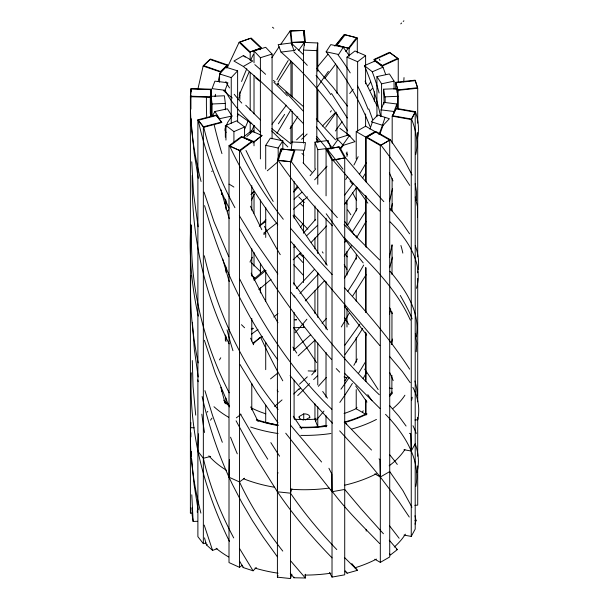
<?xml version="1.0" encoding="UTF-8"?>
<svg xmlns="http://www.w3.org/2000/svg" width="609" height="609" viewBox="0 0 609 609"><rect width="100%" height="100%" fill="white"/><g stroke="black" fill="none" stroke-linecap="round" stroke-linejoin="round"><path stroke-width="0.91" d="M190.914 436.919L190.914 432.672M206.078 542.954L203.345 543.662L203.345 126.809L197.887 119.806L216.081 115.078L221.547 122.082L203.345 126.809M244.544 478.202L239.474 481.94L239.474 567.306L229.007 562.571L229.007 145.718L241.309 136.652L251.783 141.387L239.474 150.453L239.474 481.94C251.098 506.604 265.935 529.663 282.766 551.084M326.005 426.947L326.005 415.764M326.013 397.121L326.028 352.398M326.028 329.096L326.043 281.571M326.051 264.801L326.066 218.205M326.066 195.839L326.081 149.251L338.779 146.959L344.717 157.959L344.717 574.812L332.019 577.104L329.477 572.384M349.102 55.899L349.102 48.438L357.293 37.933L345.166 34.782L336.975 45.287L349.102 48.438M365.979 415.132L365.994 400.22M366.009 381.577L366.047 333.115M366.062 312.607L366.1 267.869M366.116 247.368L366.161 196.106M366.176 182.129L366.207 137.39L375.616 131.963L389.722 140.108L389.722 556.961L380.32 562.389L374.832 559.222M382.536 67.759L382.536 65.894L374.337 59.849L390.042 52.747L398.248 58.791L398.248 82.329M391.869 393.947L391.891 375.296M391.93 344.534L391.968 311.907M392.006 274.613L392.044 244.78M392.082 211.216L392.12 178.589M392.166 143.161L392.196 116.121L396.154 108.79L415.201 112.216L415.201 529.076L411.25 536.407L403.988 535.098M398.065 108.973L398.088 90.322L395.69 82.771L415.315 80.692L417.713 88.244L417.713 123.087M411.25 536.407L411.25 119.554L415.201 112.216M417.713 417.85L417.713 456.187M210.729 116.319L211.011 89.645L191.089 89.043C188.676 120.118 193.441 151.413 201.084 181.497M191.584 232.052C190.084 287.783 203.764 343.354 229.22 392.835M192.208 507.662L192.147 514.917L193.137 521.479L197.453 521.274M190.922 422.555C188.851 452.997 193.464 483.622 200.886 513.113M192.216 175.4C191.264 233.361 203.284 291.818 229.136 343.841M190.929 95.446L190.922 109.08M229.41 459.574L229.007 477.205L232.524 484.642L242.055 502.943L252.507 520.748L263.385 537.404L277.346 556.748M191.02 91.441L191.089 89.043M397.746 108.037L397.837 96.313L396.885 88.655L383.617 89.203L384.112 102.883M191.317 372.792C188.798 431.195 203.764 489.293 229.479 541.47M198.488 433.806L197.887 451.292L197.887 536.666L203.345 543.662M190.906 275.405C189.521 304.721 192.254 334.174 198.191 362.888M305.581 574.241L305.345 577.994L293.934 577.766L293.964 577.142M190.944 224.386C188.866 255.102 191.614 286.055 198.275 316.086M211.011 89.645L210.318 97.318L190.389 96.717M416.343 200.536L416.556 192.124L415.155 183.728M192.284 513.105L190.389 513.037L190.389 96.184L191.196 88.518L211.11 89.211L211.14 116.258M210.303 113.83L210.303 96.877L211.11 89.211M190.389 513.037L190.922 507.929M417.485 217.596L417.568 207.098L415.224 196.996M418.208 269.665C419.289 261.55 418.094 253.23 415.254 245.579M303.541 143.085L303.541 50.083L304.492 42.424L317.761 42.973L317.761 71.238M316.809 141.813L316.809 50.631L317.761 42.973M416.236 351.751L416.762 343.141L415.353 333.603M414.912 420.027L417.713 419.73C420.141 408.799 418.109 397.182 412.849 387.37M392.051 245.13L389.402 257.295M417.492 137.893C419.388 129.192 418.322 120.057 415.422 111.706L396.322 108.364L392.47 115.718L411.57 119.052C415.924 130.25 418.566 142.681 415.703 154.587M197.796 89.561L203.14 66.061L209.93 59.454L227.088 65.33L226.32 68.063M415.878 486.271C420.865 458.805 403.82 433.136 385.543 414.326M392.447 339.03L391.351 344.329M392.341 203.695L390.864 210.706M416.244 336.899C420.758 312.09 405.259 289.351 390.019 271.271M392.531 188.524L389.433 201.648M390.704 308.961L389.425 314.214M398.004 89.888L417.599 87.719L415.094 80.175L395.5 82.344L398.004 89.888L397.258 92.964M392.478 257.181L389.691 267.686M416.998 472.356C419.51 462.916 418.482 452.822 415.201 443.702L411.25 451.033L403.988 449.731M416.48 288.323C423.742 262.974 407.292 238.979 390.156 221.92M225.01 129.161L227.652 122.401L232.029 116.022L227.378 108.828L214.916 111.508L212.396 115.916M415.034 524.151L416.046 520.489L414.995 515.77M277.97 472.614L277.529 474.091L277.407 491.798C293.485 515.496 312.105 537.382 332.057 557.89M332.43 225.772C312.645 205.522 294.254 183.849 278.305 160.433L281.739 149.091L294.847 150.408L291.406 161.758L312.699 190.008L337.317 217.588M277.407 160.312L281.008 148.977L294.094 150.362L290.493 161.697L290.493 578.55L277.407 577.165L277.407 160.312L290.493 161.697M336.785 549.577C319.908 532.03 304.241 513.28 290.493 493.183L291.878 488.821M277.407 577.165L277.963 575.421M290.493 578.55L291.878 574.188M383.023 125.454L371.345 121.777L377.717 115.032L389.395 118.717L383.023 125.454L379.795 134.277M225.079 90.277L227.911 82.771L214.908 81.142L212.084 88.648L225.079 90.277C233.331 106.963 247.726 119.372 260.599 132.389M381.059 116.25L381.059 109.871L383.883 102.365L396.885 103.994L396.885 108.554M394.053 113.327L394.053 111.5L396.885 103.994M239.154 95.103L249.073 72.075M244.597 129.298L248.206 120.643M227.446 67.272L239.109 42.333L250.436 38.306L260.896 48.119L260.051 49.748M251.525 200.034L254.166 194.286M251.578 131.011L254.242 125.446M365.621 399.641L365.621 414.227L356.219 408.799L356.996 407.292M237.221 116.662L238.378 114.439M411.57 119.052L415.422 111.706M356.577 257.226L344.466 278.199M357.247 208.522L348.036 224.622M366.473 372.533L363.124 378.653M357.346 358.967L353.852 365.331M363.695 265.052L355.489 279.371L347.769 291.391M366.123 221.432L356.493 237.891M366.359 162.694L359.508 174.189M276.958 133.356L291.018 109.544M366.116 274.75L352.763 295.944M365.362 362.066L358.564 373.287M365.156 173.763L362.728 177.836M365.491 211.536L352.208 232.128M362.736 328.38L354.88 340.72L345.097 354.461M278.008 82.04L291.056 61.494M290.044 128.659L297.771 116.7M265.714 169.058L265.714 145.353L270.358 138.152L282.82 140.839L282.82 149.959M370.021 126.466C359.386 99.503 344.344 74.336 326.142 51.803L330.794 44.609L343.255 47.296L349.52 55.929M278.176 158.972L278.176 148.033L282.82 140.839M343.255 47.296L338.604 54.49L326.142 51.803M293.751 191.538L297.329 186.065M359.942 324.117L344.77 345.311M271.85 57.688L279.105 46.756M356.805 187.169L344.473 204.449M351.355 245.83L344.207 256.077M280.673 44.457L290.051 30.975L303.328 30.45L304.69 41.945L298.775 50.204M353.41 183.332L344.565 195.238M370.569 82.07L367.844 85.96M300.389 227.416L302.993 223.709M325.632 127.228L336.374 112.163M335.376 130.996L342.06 121.754M341.048 148.436L343.27 145.345L354.948 141.661L348.569 134.924L336.899 138.608L343.27 145.345M272.025 124.236L286.382 105.205M324.764 78.424L335.719 64.029M344.846 242.237L346.247 240.365M344.306 34.591L336.259 45.135L348.432 48.233L356.478 37.689L344.306 34.591L334.821 46.078M344.648 306.944L345.569 305.748M345.714 51.529L348.432 48.233M328.03 54.247L317.723 66.625M315.637 219.362L303.366 233.209M316.079 369.899L311.709 374.931M327.01 166.196L314.609 179.83M324.856 280.353L305.315 300.93M326.378 377.42L318.347 386.319M314.472 269.323L296.286 288.643M327.063 425.683L317.776 426.848L314.952 419.342L316.018 418.147M326.66 225.939L311.191 242.39M318.248 274.088L299.933 293.447M326.386 318.499L322.054 323.219M298.029 187.306L293.652 192.056M322.458 126.025L335.331 112.574M219.567 82.131L219.567 73.925L225.947 67.188L237.617 70.865L237.617 121.929M231.245 123.193L231.245 77.609L237.617 70.865M224.348 265.699L224.972 265.044M370.341 90.612L372.32 88.549M298.844 388.854L293.744 394.038M239.71 561.315L243.158 567.542L243.684 566.994M243.158 567.542L253.078 570.808L256.305 567.542M317.495 375.799L313.65 379.613M317.563 225.33L306.974 235.477M253.245 343.864L259.769 337.508M314.982 340.18L298.197 355.831M263.834 234.602L265.098 233.361M227.088 65.33L220.298 71.938L203.14 66.061M250.931 194.53L253.877 191.668M310.712 334.722L293.454 350.274M220.641 71.55L227.522 64.973L210.448 59.012L203.566 65.589L220.641 71.55L220.641 73.43M265.927 219.864L259.716 225.764M300.838 252.583L293.165 259.792M307.438 196.829L293.523 209.237M301.813 192.307L294.048 199.204M277.864 161.804L267.321 170.779M253.824 279.173L264.649 269.894M293.797 247.269L295.106 246.127M271.035 279.386L258.863 289.595M252.902 142.97L261.977 135.51L251.327 130.912L243.356 137.055L254.006 141.661L261.977 135.51M277.955 313.574L273.806 317.015M254.022 280.254L265.851 270.487M224.447 203.68L225.764 202.599M277.217 373.515L270.518 378.905M276.577 223.138L263.583 233.27M389.691 554.51L390.567 554.875L397.38 549.584L389.242 540.213M227.286 211.064L228.839 209.839M346.985 135.541L346.985 57.132L354.963 50.981L365.613 55.586L365.613 65.612M357.635 131.026L357.635 61.737L365.613 55.586M229.692 146.069L241.872 136.941L252.408 141.631L240.235 150.758L229.692 146.069C242.664 174.045 259.084 200.338 277.78 224.82M257.965 329.4L251.631 334.082M239.474 567.306L242.367 565.175M265.691 221.509L259.228 226.205M262.258 336.366L253.298 342.806M251.791 193.319L253.983 191.759M390.331 139.705L376.111 131.628L366.778 137.101L381.006 145.178L390.331 139.705L403.828 159.391L412.133 175.019M243.341 66.457L252.75 61.022L243.341 55.594L233.94 61.022L243.341 66.457L260.721 81.393L284.883 104.23L303.526 123.741M356.219 131.62L365.621 126.192L375.03 131.62L365.621 137.048L356.219 131.62L356.219 158.972M366.207 137.39L380.32 145.536L389.722 140.108M299.217 417.865L299.217 416.51L303.731 413.907A5.321 3.075 0 0 1 309.753 417.378L309.753 418.056M305.238 419.989L309.753 417.378M374.832 473.855L380.32 477.022L389.722 471.587L402.952 490.656L411.95 507.228M382.536 65.894L398.248 58.791M225.954 140.055L225.954 125.462L236.604 120.864L244.574 127.007L244.574 137.04M380.648 116.684C377.017 99.16 371.444 82.07 364.388 65.635L375.037 61.029L383.008 67.18L385.703 74.526M225.954 125.462L233.925 131.613L244.574 127.007M383.008 67.18L372.365 71.778L364.388 65.635M204.502 537.861L206.413 544.857L207.326 544.515M206.413 544.857L212.571 550.407L217.147 548.724M260.896 48.119L249.568 52.146L239.109 42.333M250.192 51.894L261.573 47.921L251.251 38.062L239.87 42.029L250.192 51.894L250.192 60.367M254.022 62.834L254.022 50.981L265.691 47.296L272.071 54.041L272.071 138.829M254.022 50.981L260.393 57.718L272.071 54.041M345.158 571.219L347.138 573.198L357.422 570.336L351.796 563.561M198.222 120.3L216.347 115.489L221.904 122.47L203.779 127.281L198.222 120.3C204.86 150.72 215.457 180.218 229.091 208.194M197.887 119.806L197.887 451.292L203.345 458.295L210.623 456.407M376.941 116.738L376.941 76.62L389.402 73.94L394.053 81.134L394.053 89.34M232.029 116.022L219.56 118.709L214.916 111.508M376.941 76.62L381.592 83.814L394.053 81.134M345.577 157.769L339.487 146.799L326.82 149.144L332.91 160.114L345.577 157.769L362.804 178.186L383.815 201.632M326.081 149.251L332.019 160.243L344.717 157.959M285.728 433.205L332.019 491.729L344.717 489.446L361.038 508.804L383.411 533.75M303.495 54.696L291.186 42.973L278.191 44.609L281.015 52.108C306.974 74.854 329.644 101.452 347.663 130.905M281.015 52.108L294.018 50.478L291.186 42.973M314.952 142.163L327.947 140.534L330.778 148.033L317.776 149.669L314.952 142.163L314.952 168.609M398.088 90.322L417.713 88.244M414.912 505.394L417.713 505.097L417.713 465.969M211.133 116.388L211.133 96.329L224.401 95.78L225.345 103.439L225.345 109.818M211.133 96.329L212.077 103.987L225.345 103.439M397.837 96.313L384.568 96.861L383.617 89.203M304.69 41.945L291.422 42.47L290.051 30.975M292.175 42.409L305.452 41.952L304.241 30.45L290.965 30.914L292.175 45.241M190.389 96.184L210.303 96.877M190.389 427.67L194.18 427.8M303.541 50.083L316.809 50.631M414.973 520.39L416.046 520.489M278.305 160.433L291.406 161.758M290.493 493.183L277.407 491.798L256.107 457.77L236.086 420.804M381.059 109.871L394.053 111.5M389.417 388.093L392.196 388.443M392.196 116.121L411.25 119.554M265.714 145.353L278.176 148.033M278.176 425.211L265.714 422.532L265.714 405.206M409.461 433.334L410.618 433.593L411.25 451.033M219.567 73.925L231.245 77.609M396.512 549.211L397.38 549.584M346.985 57.132L357.635 61.737M229.007 145.718L239.474 150.453M239.474 481.94L229.007 477.205C217.314 451.315 208.362 424.207 202.119 396.505M378.996 458.881L379.856 459.422L380.32 477.022L398.834 501.443L409.263 517.041M251.38 123.406L237.533 113.609M271.842 128.666L290.957 143.876M260.127 81.408L255.62 77.952M228.855 404.878L225.954 402.64L225.954 398.08M243.341 55.594L245.176 57.109M273.403 80.403L275.238 81.941M277.095 83.502L303.67 106.811M299.537 253.732L303.427 257.242M301.965 153.468L303.899 155.242M300.047 203.284L303.046 206.2M260.492 271.599L251.068 262.365M260.599 120.102L245.739 105.22M271.69 130.905L281.784 140.862M357.422 570.336L344.42 557.41M294.078 214.893L307.872 229.212M254.684 278.366L251.936 275.618M282.332 141.41L287.829 146.936M316.254 118.938L335.536 139.819M344.245 237.769C369.199 262.54 395.766 287.425 410.359 320.113M344.405 422.06L371.513 450.036M344.146 224.592L379.582 259.914M379.3 394.769C347.64 364.441 319.755 330.512 293.751 295.289M379.719 211.095L354.743 185.151L332.91 160.114M379.97 408.487L344.572 373.248M379.689 543.571C362.781 526.092 345.113 508.987 330.748 489.377M331.821 409.309C293.241 372.076 263.537 327.041 239.817 279.234M285.636 92.066L303.122 110.99M293.698 264.725L303.351 275.26M332.43 423.209L309.981 398.925L290.09 375.646M339.67 430.868L364.022 457.306L380.32 477.022M303.031 162.702L311.747 172.134M332.149 274.537L307.819 248.221L290.569 228.253M389.631 553.878L390.567 554.875M344.321 287.532C367.775 313.292 390.712 339.898 409.651 369.161M316.581 68.307L333.245 87.544L347.465 106.095M389.79 405.754L398.91 416.267L406.081 426.041M296.887 255.81L302.833 262.449M331.524 359.447C296.103 319.695 266.042 275.291 239.832 229.007M379.849 345.562L290.889 241.491M389.486 356.334L402.435 371.627L410.215 382.703M390.186 208.712L402.176 223.008L409.583 233.818M305.345 577.994L290.889 561.155M321.59 462.01L290.493 425.074M347.138 573.198L345.227 570.953M293.934 577.766L290.272 573.267M316.193 138.608L318.91 142.011M316.383 126.771L327.178 140.862M344.23 305.946L366.702 335.034M283.299 219.248C266.552 198.047 251.837 175.179 240.235 150.758M381.006 145.178L399.542 169.865L409.773 185.395M278.069 409.438C241.765 364.783 217.154 311.694 204.304 255.772M346.194 153.026L347.602 154.869M327.558 329.85L293.53 282.865M277.773 359.797C243.783 313.742 219.826 260.606 204.586 205.598M327.239 265.242L309.966 241.149L293.066 215.677M345.014 422.197L346.78 424.587M356.714 187.61L367.859 203.17M345.516 254.417L347.336 256.884M277.833 273.943L255.293 241.697L239.352 215.685M278.008 422.829L257.28 392.988L239.954 364.41M327.711 141.593L331.387 146.716M344.945 221.684L354.423 234.937M327.482 398.179L322.694 391.465M355.694 385.969L366.953 402.107M346.072 202.926L346.955 204.167M331.517 93.451L347.336 118.024M301.79 428.903L293.302 416.206M344.405 317.479L348.888 324.544M267.747 459.216L253.085 435.823L240.372 413.96M296.758 353.113L292.899 347.077M253.078 570.808L239.603 548.61M344.199 264.702L346.94 269.368M277.948 322.747L263.263 296.926L251.159 273.137M277.209 390.179L278.161 391.808M365.08 81.096L377.123 106.095M352.573 192.733L356.661 200.475M234.922 207.692C221.196 182.357 210.326 155.371 203.779 127.281M233.719 537.93C220.344 512.786 209.709 486.089 203.345 458.295M261.786 229.662L250.345 206.185M258.132 421.603L250.855 406.82M328.921 468.26L331.821 474.038L332.019 491.729M389.349 172.827L392.995 180.911M389.585 307.804L392.234 313.696M229.41 406.926L215.38 373.591L204.388 340.279M389.882 372.845L393.208 380.587M228.794 256.732L214.041 221.821L204.045 192.117M253.542 344.763L250.558 338.17M226.03 132.564L224.942 129.999M222.315 442.294L212.533 415.422L204.936 390.666M368.81 108.942L372.655 119.562M212.571 550.407L204.213 525.103M229.182 218.639L220.854 189.582M229.197 281.525L222.749 259.129M414.927 380.99L416.64 387.842L417.378 395.515M225.284 403.737L220.785 387.278M198.283 178.315L194.18 153.202L191.637 126.748M198.062 509.619L193.982 483.934L191.668 459.102M198.214 376.963L194.34 349.49L192.391 322.268M198.138 226.769L193.502 193.16L191.744 161.788M195.71 415.125L193.045 386.479L192.307 360.543M193.137 521.479L191.789 494.797M191.515 456.537L191.264 451.406M191.53 125.142L191.218 118.717M417.675 417.568L417.713 419.73M281.008 148.977L281.008 151.778M227.522 64.973L227.53 67.774M417.713 132.503L417.713 256.815M417.713 270.936L417.713 272.824M417.713 278.473L417.713 401.833M395.69 82.771L395.69 89.363M383.883 102.365L383.883 104.185M381.592 83.814L381.592 108.432M380.32 145.536L380.32 562.389M374.337 59.849L374.337 61.73M374.337 91.868L374.337 101.284M366.207 529.343L366.207 531.124M365.613 67.439L365.613 83.852M365.613 113.936L365.613 126.702M365.621 137.048L365.621 180.812M365.621 195.405L365.621 197.308M365.621 199.052L365.621 246.462M365.621 267.435L365.621 312.113M365.621 332.171L365.621 379.582M357.293 37.933L357.293 52.998M356.219 187.237L356.219 210.942M356.219 235.561L356.219 237.388M356.219 254.707L356.219 259.267M356.219 290.265L356.219 301.211M356.219 337.683L356.219 362.302M356.219 389.653L356.219 408.799M346.985 151.953L346.985 156.513M346.985 200.277L346.985 225.81M346.985 251.342L346.985 275.047M346.985 308.778L346.985 327.018M336.975 66L336.975 93.314M336.975 114.028L336.975 139.453M332.019 160.243L332.019 577.104M327.947 140.534L327.947 142.354M317.776 149.669L317.776 184.314M317.776 209.846L317.776 253.61M317.776 272.756L317.776 317.434M317.776 342.966L317.776 384.903M317.776 406.789L317.776 426.848M317.761 89.47L317.761 121.381M317.761 139.621L317.761 142.354M314.952 205.987L314.952 220.58M314.952 237.898L314.952 248.845M314.952 290.782L314.952 313.574M314.952 340.02L314.952 371.932M314.952 403.843L314.952 419.342M304.492 42.424L304.492 45.157M304.241 30.45L304.241 36.098M303.731 413.907L303.731 420.012M303.541 150.377L303.541 163.143M303.541 199.615L303.541 232.44M303.541 255.232L303.541 282.584M303.541 324.528L303.541 327.261M294.094 181.444L294.094 218.167M294.094 244.536L294.094 285.027M294.094 312.341L294.094 350.008M294.094 380.145L294.094 418.756M292.175 63.13L292.175 97.029M292.175 111.158L292.175 142.232M290.965 61.052L290.965 95.895M290.965 126.025L290.965 142.978M265.714 207.349L265.714 237.441M265.714 270.259L265.714 301.265M265.714 342.288L265.714 369.648M260.393 57.718L260.393 158.926M260.393 199.958L260.393 224.576M260.393 263.781L260.393 273.806M260.393 287.486L260.393 292.959M254.022 75.592L254.022 113.891M254.022 125.743L254.022 132.123M254.022 141.242L254.022 145.802M254.022 191.393L254.022 213.272M254.022 252.476L254.022 266.156M254.022 277.095L254.022 278.922M251.783 185.646L251.783 210.128M251.783 248.738L251.783 276.052M251.783 318.431L251.783 341.032M251.783 383.411L251.783 409.773M250.192 72.608L250.192 110.275M250.192 122.523L250.192 132.876M239.87 91.944L239.87 99.48M233.925 131.613L233.925 142.552M225.954 200.232L225.954 209.344M225.954 266.788L225.954 272.261M225.954 336.084L225.954 341.558M225.345 125.325L225.345 137.177M225.345 199.173L225.345 203.733M225.345 335.026L225.345 340.5M221.547 190.83L221.547 194.598M221.547 388.588L221.547 391.412M212.077 103.987L212.077 116.753M191.196 88.518L191.196 91.342M405.381 534.162A107.253 61.92 0 0 1 394.282 547.027M376.438 559.092A107.253 61.92 0 0 1 354.841 567.847M330.893 573.191A107.253 61.92 0 0 1 304.485 575.094M278.077 573.191A107.253 61.92 0 0 1 254.973 568.098M228.649 556.961A107.253 61.92 0 0 1 216.111 548.26M197.247 512.26A107.253 61.92 0 0 1 197.339 510.433M404.916 449.518A107.253 61.92 0 0 1 389.174 465.794M376.438 473.726A107.253 61.92 0 0 1 344.374 485.282M329.119 488.068A107.253 61.92 0 0 1 290.668 489.21M274.56 487.269A107.253 61.92 0 0 1 243.714 478.826M226.411 470.255A107.253 61.92 0 0 1 208.857 455.836M215.068 96.542A337.295 333.983 33.9 0 1 215.479 94.296M218.106 81.614A337.295 333.983 33.9 0 1 220.443 71.976M389.463 525.765A384.279 28.821 46.7 0 1 399.131 538.28M282.774 380.808A355.557 183.438 75.3 0 1 260.553 337.051M241.575 81.492A337.333 295.791 85.7 0 1 246.805 68.733M250.558 60.367A337.333 295.791 85.7 0 1 253.314 54.566M238.789 98.079A435.846 364.395 -89.4 0 1 239.817 95.484M279.561 456.187A384.34 93.413 61.8 0 1 270.838 442.621M191.439 232.052A397.35 369.61 -84.9 0 1 191.584 225.482M232.95 350.723A344.527 277.948 88.9 0 1 227.043 329.872M276.905 79.688A337.295 212.16 -79.7 0 1 288.202 60.512M294.634 50.585A337.295 212.16 -79.7 0 1 295.571 49.192M277.795 84.651A437.924 247.589 -76.2 0 1 278.694 83.144M237.282 453.819A384.279 220.466 74.1 0 1 230.545 437.193M278.389 123.825A355.123 176.656 -74.4 0 1 284.654 114.378M204.525 432.535A384.279 323.143 86.2 0 1 201.83 414.196M317.35 87.133A337.295 100.607 -67 0 1 328.411 71.329M400.768 23.873A337.333 13.718 -52.2 0 1 401.643 22.997M403.219 21.444A337.333 13.718 -52.2 0 1 403.881 20.805M249.964 262.037A412.91 330.504 -88 0 1 252.354 257.249M349.688 93.527A346.156 48.309 -60.6 0 1 353.197 89.226M330.382 112.026A417.18 60.352 -60.6 0 1 331.38 110.655M404.018 77.579A337.333 102.495 -33 0 1 403.66 81.918M316.809 136.66A337.333 72.463 41.1 0 1 342.974 169.165M400.912 245.488A346.156 115.877 29.3 0 1 402.831 253.1M349.992 181.002A435.846 65.414 44.7 0 1 352.778 184.725M363.2 262.875A337.295 27.413 58.1 0 1 326.203 213.759M400.273 295.441A355.123 36.525 48.6 0 1 412.164 318.903M273.197 201.45A337.295 143.222 71.7 0 1 245.983 150.476M323.143 253.062A355.123 79.436 64 0 1 322.306 251.829M412.232 397.243A384.279 129.23 -22.8 0 1 411.585 400.357M221.942 153.62A337.333 248.457 84.6 0 1 214.269 125.188M367.775 394.64A412.91 47.532 47.7 0 1 372 400.73M412.963 425.721A384.34 154.587 2.3 0 1 416.259 433.448M294.634 297.108A397.35 29.772 55 0 1 290.988 292.274M364.616 369.092A344.527 48.324 46.5 0 1 378.143 389.554M280.254 254.669A417.18 239.634 77.2 0 1 264.435 226.335M206.687 116.768A337.295 316.337 -76.8 0 1 206.436 97.371M389.752 454.832A384.279 118.329 26.9 0 1 397.304 464.423M316.589 362.629A355.557 61.844 62.2 0 1 293.911 327.771M404.916 395.218A107.253 61.92 0 0 1 392.851 408.586M376.438 419.418A107.253 61.92 0 0 1 351.431 429.17M330.893 433.517A107.253 61.92 0 0 1 300.785 435.382M278.077 433.517A107.253 61.92 0 0 1 250.657 427.054M228.649 417.287A107.253 61.92 0 0 1 213.987 406.728M198.176 381.698A107.253 61.92 0 0 1 197.811 379.894M392.226 392.889A93.946 54.239 0 0 1 389.623 396.429M367.075 413.945A93.946 54.239 0 0 1 344.321 422.623M326.531 426.224A93.946 54.239 0 0 1 300.07 427.678M277.811 425.508A93.946 54.239 0 0 1 256.298 420.065M229.258 405.99A93.946 54.239 0 0 1 224.279 401.742M251.251 328.807A93.946 54.239 0 0 1 252.91 328.167M294.779 319.55A93.946 54.239 0 0 1 296.537 319.451M349.147 377.504A240.791 126.01 -60.7 0 1 340.964 389.181M323.973 411.075A240.791 126.01 -60.7 0 1 315.416 421.032M307.301 376.849A240.791 41.168 -47.5 0 1 299.499 384.142M282.051 399.9A240.791 41.168 -47.5 0 1 274.545 406.431M207.09 412.232A240.791 28.395 -28.8 0 1 207.806 411.334M336.229 368.582A202.675 2.74 45.9 0 1 339.693 372.137M363.208 410.755A240.791 199.189 -69 0 1 362.393 412.308M391.914 391.99A93.116 53.759 0 0 1 389.935 394.853M366.519 413.587A93.116 53.759 0 0 1 344.245 422.113M326.34 425.76A93.116 53.759 0 0 1 300.108 427.198M278.047 425.052A93.116 53.759 0 0 1 256.724 419.647M227.758 403.965A93.116 53.759 0 0 1 223.693 400.227M251.723 329.203A93.116 53.759 0 0 1 253.367 328.563M294.87 320.029A93.116 53.759 0 0 1 296.606 319.931M352.375 383.404A196.791 115.154 -63.7 0 1 339.822 402.42M272.467 27.245A242.61 73.316 52.8 0 1 273.768 28.265M293.782 51.78A202.843 109.658 66.9 0 1 307.286 65.361M316.056 75.371A202.843 109.658 66.9 0 1 330.832 94.616M347.731 376.499A239.307 169.5 -71 0 1 344.968 380.838M309.646 383.533A196.791 45.104 -51.1 0 1 297.725 395.606M338.109 54.977A202.843 172.347 77.8 0 1 350.221 72.89M357.399 85.633A202.843 172.347 77.8 0 1 368.102 109.262M300.344 388.139A239.307 85.184 -59.1 0 1 298.806 389.737M349.056 313.277A209.755 136.431 -70.7 0 1 341.291 326.949M210.508 420.164A196.791 16.504 -33.4 0 1 212.008 418.132M379.331 59.103A242.61 220.055 69.3 0 1 379.955 60.55M372.251 71.824A202.843 201.952 84.8 0 1 379.102 92.994M240.989 414.257A202.675 19.891 -50.3 0 1 236.338 417.843M306.867 319.215A209.755 59.583 -57.8 0 1 295.068 332.803M397.022 88.648A242.61 241.644 -14.7 0 1 397.197 92.484M385.101 96.839A202.843 189.072 -81.5 0 1 385.154 102.403M219.491 359.919A209.755 13.847 -40.5 0 1 220.755 357.772M385.033 117.408A242.61 215.221 -69.3 0 1 378.973 134.574M372.365 122.127A202.843 137.786 -71.6 0 1 369.876 129.169M358.153 156.68A202.843 137.786 -71.6 0 1 353.936 164.993M347.602 176.344A202.843 137.786 -71.6 0 1 345.699 179.518M349.307 135.746A242.61 149.167 -63.2 0 1 339.845 148.916M337.508 140.139A202.843 64.394 -59 0 1 331.045 149.06M315.668 168.921A202.843 64.394 -59 0 1 310.103 175.628M244.574 327.749A202.675 51.255 24 0 1 241.476 324.696M307.103 134.003A242.61 64.463 -51.3 0 1 301.63 139.263M296.606 139.804A202.843 7.818 -42.2 0 1 303.64 133.15M212.206 171.129A242.61 12.005 -34.3 0 1 211.635 171.395M246.835 136.477A202.843 55.914 -19.3 0 1 253.786 130.6M229.022 184.169A199.006 16.496 48.5 0 1 233.871 187.07M298.768 196.958A199.006 90.185 63.5 0 1 304.386 202.523M232.341 98.019A242.61 53.44 14 0 1 223.518 90.505M241.773 103.088A202.843 31.188 33.8 0 1 234.206 94.288M229.524 87.924A202.843 31.188 33.8 0 1 225.848 81.507M347.617 209.846A199.006 156.642 74.8 0 1 350.845 214.764M350.198 135.959A242.61 5.245 36.3 0 1 339.906 128.309M254.79 64.6A202.843 33.777 52.9 0 1 265.585 74.321M273.867 82.268A202.843 33.777 52.9 0 1 287.334 95.94M308.154 370.911A79.809 46.078 0 0 1 315.439 371.3M344.047 376.925A79.809 46.078 0 0 1 346.506 377.77M303.099 419.913A5.321 3.075 0 0 1 299.217 416.51M355.618 408.883A79.809 46.078 0 0 1 344.047 413.519M315.439 419.144A79.809 46.078 0 0 1 294.429 419.213M265.752 413.793A79.809 46.078 0 0 1 251.022 407.718M293.523 327.855A79.809 46.078 0 0 1 304.485 327.421M292.153 142.011L291.209 149.669L304.477 150.217L305.421 142.559L292.153 142.011M389.433 52.344L373.827 59.522L382.109 65.528L397.715 58.357L389.433 52.344"/></g></svg>
